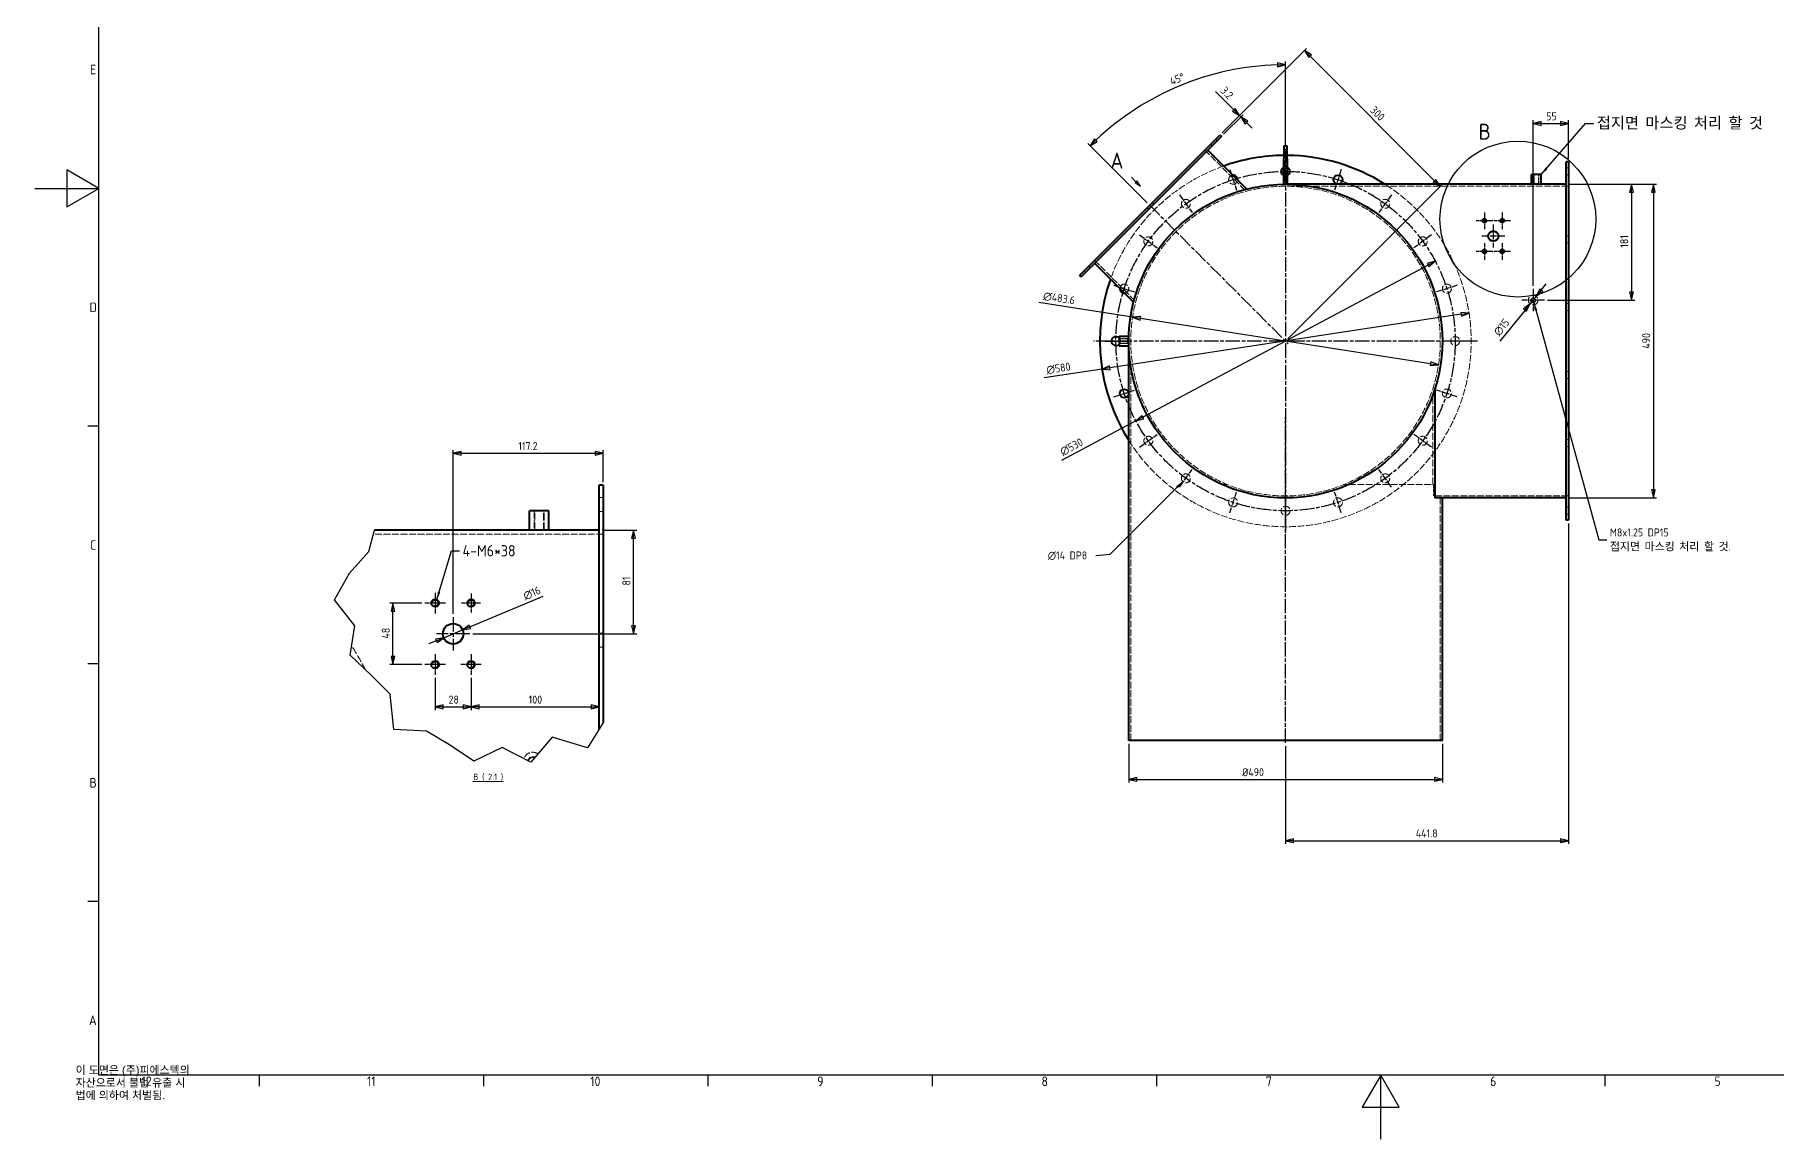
# Model space of a CAD drawing. Header units: millimetres. Extents: x 0 to 4205, y 0 to 2970.
# Drawn here: x 0 to 2720, y 0 to 1725 of the extents above; entities that cross this region are included whole.
import ezdxf

# ---------------------------------------------------------------- set-up
doc = ezdxf.new("R2010")
doc.units = ezdxf.units.MM
doc.header["$LTSCALE"] = 5
doc.linetypes.add('CHAIN', pattern=[0.3543, 0.2362, -0.0295, 0.0591, -0.0295])
doc.linetypes.add('DASHED', pattern=[0.2067, 0.1654, -0.0413])
doc.layers.get('0').update_dxf_attribs({"color": 3, "lineweight": 25})
for name, color, linetype, lineweight in [('가려진 것(ISO)', 2, 'DASHED', 18), ('가시적인 것(ISO)', 3, 'Continuous', 40), ('가시적인 좁은 것(ISO)', 3, 'Continuous', 35), ('경계(ISO)', 7, 'Continuous', 25), ('기호(ISO)', 5, 'Continuous', 25), ('끊기 선(JIS)', 7, 'Continuous', 25), ('단면선(ISO)', 7, 'CHAIN', 25), ('상세 경계(JIS)', 7, 'Continuous', 25), ('중심 표식(ISO)', 1, 'Continuous', 25), ('중심선(ISO)', 1, 'Continuous', 25), ('치수(ISO)', 2, 'Continuous', 25)]:
    doc.layers.add(name, color=color, linetype=linetype, lineweight=lineweight)
doc.styles.add('문자 텍스트_M2B', font='isocp.shx')
doc.styles.add('문자 텍스트_PSTEK_POSCO', font='isocp.shx')
doc.styles.add('부품번호텍스트_PSTEK_POSCO', font='isocp.shx')
doc.styles.add('치수 텍스트_PSTEK_POSCO', font='isocp.shx')
doc.styles.add('텍스트 스타일512', font='isocp.shx')
doc.dimstyles.new('치수_PSTEK_POSCO', dxfattribs={"dimscale": 5, "dimtxt": 2.5, "dimasz": 2.5, "dimexe": 1, "dimexo": 1, "dimgap": 1, "dimtad": 1, "dimrnd": 1e-08, "dimdsep": 46, "dimtxsty": '치수 텍스트_PSTEK_POSCO', "dimblk": 'Filled-2', "dimcen": 0.09, "dimdle": 10, "dimclrd": 7, "dimclre": 7, "dimclrt": 2, "dimadec": 1, "dimazin": 2, "dimtfac": 1, "dimtmove": 0, "dimatfit": 3, "dimfxl": 0, "dimtolj": 1, "dimlwd": -1, "dimlwe": -1, "dimarcsym": 0})
doc.dimstyles.new('치수_PSTEK_POSCO$7', dxfattribs={"dimscale": 5, "dimtxt": 2.5, "dimasz": 2.5, "dimexe": 1, "dimexo": 1, "dimgap": 1, "dimtad": 1, "dimrnd": 1e-08, "dimdsep": 46, "dimtxsty": '치수 텍스트_PSTEK_POSCO', "dimblk": 'Filled-2', "dimcen": 0.09, "dimdle": 10, "dimclrd": 7, "dimclre": 7, "dimclrt": 2, "dimadec": 1, "dimazin": 2, "dimtfac": 1, "dimtmove": 0, "dimatfit": 3, "dimfxl": 0, "dimtolj": 1, "dimlwd": -1, "dimlwe": -1, "dimarcsym": 0})

# ---------------------------------------------------------------- blocks, each defined once
blk = doc.blocks.new('경계 Default Border')
at = {"layer": '경계(ISO)'}
for p, q in [((20, 222.75), (16.6, 222.75)), ((20, 148.5), (16.6, 148.5)), ((20, 74.25), (16.6, 74.25)), ((70.08, 20), (70.08, 16.6)), ((140.17, 20), (140.17, 16.6)), ((210.25, 20), (210.25, 16.6)), ((280.33, 20), (280.33, 16.6)), ((350.42, 20), (350.42, 16.6)), ((490.58, 20), (490.58, 16.6))]:
    blk.add_line(p, q, dxfattribs=at)
at = {"layer": '경계(ISO)', "flags": 128}
for points in [[(20, 20), (20, 574), (821, 574), (821, 20), (20, 20)], [(0, 297), (20, 297), (10, 302.77), (10, 291.23), (20, 297)], [(420.5, 0), (420.5, 20), (414.73, 10), (426.27, 10), (420.5, 20)]]:
    blk.add_lwpolyline(points, dxfattribs=at)
at = {"layer": '경계(ISO)', "color": 2, "char_height": 3, "attachment_point": 7, "style": '문자 텍스트_M2B'}
for s, insert in [('E', (17.24, 332.6)), ('D', (17.08, 258.35)), ('C', (17.24, 184.1)), ('B', (17.08, 109.85)), ('A', (16.91, 35.62)), ('12', (33.36, 16.57)), ('11', (103.78, 16.6)), ('10', (173.53, 16.57)), ('9', (244.44, 16.57)), ('8', (314.52, 16.57)), ('7', (384.6, 16.59)), ('6', (454.69, 16.57)), ('5', (524.77, 16.57))]:
    blk.add_mtext(s, dxfattribs=dict(at, insert=insert))
blk = doc.blocks.new('2dTransSection0')
at = {"layer": '단면선(ISO)', "linetype": 'Continuous'}
for p, q in [((342.63, 300.5), (344.04, 299.08)), ((344.33, 299.36), (343.76, 298.8)), ((345.46, 297.67), (344.33, 299.36)), ((343.76, 298.8), (345.46, 297.67)), ((344.04, 299.08), (345.46, 297.67))]:
    blk.add_line(p, q, dxfattribs=at)
at = {"layer": '단면선(ISO)', "linetype": 'Continuous', "flags": 128}
blk.add_lwpolyline([(343.76, 298.8), (345.46, 297.67), (344.33, 299.36), (343.76, 298.8)], dxfattribs=at)
at = {"layer": '단면선(ISO)'}
blk.add_solid([(343.76, 298.8), (345.46, 297.67), (344.33, 299.36), (343.76, 298.8)], dxfattribs=at)
at = {"layer": '단면선(ISO)', "insert": (336.07, 303.16), "char_height": 5, "attachment_point": 7, "style": '부품번호텍스트_PSTEK_POSCO'}
blk.add_mtext('A', dxfattribs=at)
blk = doc.blocks.new('2dDetail0')
at = {"layer": '상세 경계(JIS)'}
blk.add_circle((463.37, 287.4), 24.34, dxfattribs=at)
at = {"layer": '상세 경계(JIS)', "insert": (451.09, 312.21), "char_height": 5, "attachment_point": 7, "style": '부품번호텍스트_PSTEK_POSCO'}
blk.add_mtext('B', dxfattribs=at)
blk = doc.blocks.new('Filled-2')
at = {"color": 0}
for p, q in [((0, 0), (-1, 0.24)), ((-1, 0.24), (-1, -0.24)), ((-1, 0), (0, 0)), ((-1, -0.24), (0, 0))]:
    blk.add_line(p, q, dxfattribs=at)
at = {"color": 0, "flags": 128}
blk.add_lwpolyline([(-1, -0.24), (0, 0), (-1, 0.24), (-1, -0.24)], dxfattribs=at)
at = {"color": 0}
blk.add_solid([(-1, -0.24), (0, 0), (-1, 0.24), (-1, -0.24)], dxfattribs=at)
blk = doc.blocks.new('*D25')
at = {"layer": 'Defpoints', "color": 0, "transparency": 16777216}
for p in [(668.2, 795.4), (638.7, 783.1)]:
    blk.add_point(p, dxfattribs=at)
at = {"layer": '치수(ISO)', "color": 7, "transparency": 16777216}
for p, q in [((679.8, 800.2), (794.3, 847.9)), ((638.7, 783.1), (668.2, 795.4)), ((627.2, 778.3), (615.6, 773.5))]:
    blk.add_line(p, q, dxfattribs=at)
at = {"layer": '치수(ISO)', "color": 7, "transparency": 16777216, "xscale": 12.5, "yscale": 12.5, "zscale": 12.5}
for p, rotation in [((668.2, 795.4), 202.5920190795929), ((638.7, 783.1), 22.59201907959291)]:
    blk.add_blockref('Filled-2', p, dxfattribs=dict(at, rotation=rotation))
at = {"layer": '치수(ISO)', "color": 2, "transparency": 16777216, "insert": (764, 847.4), "char_height": 12.5, "attachment_point": 4, "rotation": 22.592, "style": '치수 텍스트_PSTEK_POSCO'}
blk.add_mtext('\\A1;∅16', dxfattribs=at)
blk = doc.blocks.new('*D26')
at = {"layer": 'Defpoints', "color": 0, "transparency": 16777216}
for p in [(1715, 1283.9), (2192.8, 1209.2)]:
    blk.add_point(p, dxfattribs=at)
at = {"layer": '치수(ISO)', "color": 7, "transparency": 16777216}
for p, q in [((1715, 1283.9), (1568.7, 1306.8)), ((2180.4, 1211.1), (1727.3, 1282))]:
    blk.add_line(p, q, dxfattribs=at)
at = {"layer": '치수(ISO)', "color": 7, "transparency": 16777216, "xscale": 12.5, "yscale": 12.5, "zscale": 12.5}
for p, rotation in [((1715, 1283.9), 171.1140816126746), ((2192.8, 1209.2), 351.1140816126746)]:
    blk.add_blockref('Filled-2', p, dxfattribs=dict(at, rotation=rotation))
at = {"layer": '치수(ISO)', "color": 2, "transparency": 16777216, "insert": (1575.4, 1317.1), "char_height": 12.5, "attachment_point": 4, "rotation": 351.1141, "style": '치수 텍스트_PSTEK_POSCO'}
blk.add_mtext('\\A1;∅483.6', dxfattribs=at)
blk = doc.blocks.new('*D27')
at = {"layer": 'Defpoints', "color": 0, "transparency": 16777216}
for p in [(2240.6, 1290.3), (1667.2, 1202.8)]:
    blk.add_point(p, dxfattribs=at)
at = {"layer": '치수(ISO)', "color": 7, "transparency": 16777216}
for p, q in [((2228.2, 1288.4), (1679.6, 1204.7)), ((1667.2, 1202.8), (1577, 1189.1))]:
    blk.add_line(p, q, dxfattribs=at)
at = {"layer": '치수(ISO)', "color": 7, "transparency": 16777216, "xscale": 12.5, "yscale": 12.5, "zscale": 12.5}
for p, rotation in [((2240.6, 1290.3), 8.670327802283682), ((1667.2, 1202.8), 188.6703278022837)]:
    blk.add_blockref('Filled-2', p, dxfattribs=dict(at, rotation=rotation))
at = {"layer": '치수(ISO)', "color": 2, "transparency": 16777216, "insert": (1580.2, 1200.9), "char_height": 12.5, "attachment_point": 4, "rotation": 8.6703, "style": '치수 텍스트_PSTEK_POSCO'}
blk.add_mtext('\\A1;∅580', dxfattribs=at)
blk = doc.blocks.new('*D37')
at = {"layer": 'Defpoints', "color": 0, "transparency": 16777216}
for p in [(2392.5, 1491.5), (2392.5, 1001.5), (2528.5, 1001.5)]:
    blk.add_point(p, dxfattribs=at)
at = {"layer": '치수(ISO)', "color": 7, "transparency": 16777216}
for p, q in [((2397.5, 1491.5), (2533.5, 1491.5)), ((2528.5, 1479), (2528.5, 1014)), ((2397.5, 1001.5), (2533.5, 1001.5))]:
    blk.add_line(p, q, dxfattribs=at)
at = {"layer": '치수(ISO)', "color": 7, "transparency": 16777216, "xscale": 12.5, "yscale": 12.5, "zscale": 12.5}
for p, rotation in [((2528.5, 1491.5), 90), ((2528.5, 1001.5), 270)]:
    blk.add_blockref('Filled-2', p, dxfattribs=dict(at, rotation=rotation))
at = {"layer": '치수(ISO)', "color": 2, "transparency": 16777216, "insert": (2517.3, 1234.6), "char_height": 12.5, "attachment_point": 4, "rotation": 90, "style": '치수 텍스트_PSTEK_POSCO'}
blk.add_mtext('\\A1;490', dxfattribs=at)
blk = doc.blocks.new('*D50')
at = {"layer": 'Defpoints', "color": 0, "transparency": 16777216}
for p in [(625.5, 725.3), (681.5, 725.3), (681.5, 675.3)]:
    blk.add_point(p, dxfattribs=at)
at = {"layer": '치수(ISO)', "color": 7, "transparency": 16777216}
for p, q in [((625.5, 720.3), (625.5, 670.3)), ((681.5, 720.3), (681.5, 670.3)), ((638, 675.3), (669, 675.3))]:
    blk.add_line(p, q, dxfattribs=at)
at = {"layer": '치수(ISO)', "color": 7, "transparency": 16777216, "xscale": 12.5, "yscale": 12.5, "zscale": 12.5, "rotation": 180}
blk.add_blockref('Filled-2', (625.5, 675.3), dxfattribs=at)
at = {"layer": '치수(ISO)', "color": 7, "transparency": 16777216, "xscale": 12.5, "yscale": 12.5, "zscale": 12.5}
blk.add_blockref('Filled-2', (681.5, 675.3), dxfattribs=at)
at = {"layer": '치수(ISO)', "color": 2, "transparency": 16777216, "insert": (646.4, 686.5), "char_height": 12.5, "attachment_point": 4, "style": '치수 텍스트_PSTEK_POSCO'}
blk.add_mtext('\\A1;28', dxfattribs=at)
blk = doc.blocks.new('*D51')
at = {"layer": 'Defpoints', "color": 0, "transparency": 16777216}
for p in [(559.5, 837.3), (609.5, 837.3), (609.5, 741.3)]:
    blk.add_point(p, dxfattribs=at)
at = {"layer": '치수(ISO)', "color": 7, "transparency": 16777216}
for p, q in [((604.5, 837.3), (554.5, 837.3)), ((559.5, 753.8), (559.5, 824.8)), ((604.5, 741.3), (554.5, 741.3))]:
    blk.add_line(p, q, dxfattribs=at)
at = {"layer": '치수(ISO)', "color": 7, "transparency": 16777216, "xscale": 12.5, "yscale": 12.5, "zscale": 12.5}
for p, rotation in [((559.5, 837.3), 90), ((559.5, 741.3), 270)]:
    blk.add_blockref('Filled-2', p, dxfattribs=dict(at, rotation=rotation))
at = {"layer": '치수(ISO)', "color": 2, "transparency": 16777216, "insert": (548.2, 781.8), "char_height": 12.5, "attachment_point": 4, "rotation": 90, "style": '치수 텍스트_PSTEK_POSCO'}
blk.add_mtext('\\A1;48', dxfattribs=at)
blk = doc.blocks.new('*D52')
at = {"layer": 'Defpoints', "color": 0, "transparency": 16777216}
for p in [(681.5, 725.3), (881.5, 692.7), (881.5, 675.3)]:
    blk.add_point(p, dxfattribs=at)
at = {"layer": '치수(ISO)', "color": 7, "transparency": 16777216}
for p, q in [((681.5, 720.3), (681.5, 670.3)), ((694, 675.3), (869, 675.3))]:
    blk.add_line(p, q, dxfattribs=at)
at = {"layer": '치수(ISO)', "color": 7, "transparency": 16777216, "xscale": 12.5, "yscale": 12.5, "zscale": 12.5, "rotation": 180}
blk.add_blockref('Filled-2', (681.5, 675.3), dxfattribs=at)
at = {"layer": '치수(ISO)', "color": 7, "transparency": 16777216, "xscale": 12.5, "yscale": 12.5, "zscale": 12.5}
blk.add_blockref('Filled-2', (881.5, 675.3), dxfattribs=at)
at = {"layer": '치수(ISO)', "color": 2, "transparency": 16777216, "insert": (771.5, 686.5), "char_height": 12.5, "attachment_point": 4, "style": '치수 텍스트_PSTEK_POSCO'}
blk.add_mtext('\\A1;100', dxfattribs=at)
blk = doc.blocks.new('*D53')
at = {"layer": 'Defpoints', "color": 0, "transparency": 16777216}
for p in [(881.5, 951.3), (935.3, 951.3), (679.5, 789.3)]:
    blk.add_point(p, dxfattribs=at)
at = {"layer": '치수(ISO)', "color": 7, "transparency": 16777216}
for p, q in [((886.5, 951.3), (940.3, 951.3)), ((935.3, 801.8), (935.3, 938.8)), ((684.5, 789.3), (940.3, 789.3))]:
    blk.add_line(p, q, dxfattribs=at)
at = {"layer": '치수(ISO)', "color": 7, "transparency": 16777216, "xscale": 12.5, "yscale": 12.5, "zscale": 12.5}
for p, rotation in [((935.3, 951.3), 90), ((935.3, 789.3), 270)]:
    blk.add_blockref('Filled-2', p, dxfattribs=dict(at, rotation=rotation))
at = {"layer": '치수(ISO)', "color": 2, "transparency": 16777216, "insert": (924.1, 864.7), "char_height": 12.5, "attachment_point": 4, "rotation": 90, "style": '치수 텍스트_PSTEK_POSCO'}
blk.add_mtext('\\A1;81', dxfattribs=at)
blk = doc.blocks.new('*D55')
at = {"layer": 'Defpoints', "color": 0, "transparency": 16777216}
for p in [(2392.5, 1491.5), (2358.2, 1310.5), (2494.3, 1310.5)]:
    blk.add_point(p, dxfattribs=at)
at = {"layer": '치수(ISO)', "color": 7, "transparency": 16777216}
for p, q in [((2397.5, 1491.5), (2499.3, 1491.5)), ((2494.3, 1479), (2494.3, 1323)), ((2363.2, 1310.5), (2499.3, 1310.5))]:
    blk.add_line(p, q, dxfattribs=at)
at = {"layer": '치수(ISO)', "color": 7, "transparency": 16777216, "xscale": 12.5, "yscale": 12.5, "zscale": 12.5}
for p, rotation in [((2494.3, 1491.5), 90), ((2494.3, 1310.5), 270)]:
    blk.add_blockref('Filled-2', p, dxfattribs=dict(at, rotation=rotation))
at = {"layer": '치수(ISO)', "color": 2, "transparency": 16777216, "insert": (2483, 1392.3), "char_height": 12.5, "attachment_point": 4, "rotation": 90, "style": '치수 텍스트_PSTEK_POSCO'}
blk.add_mtext('\\A1;181', dxfattribs=at)
blk = doc.blocks.new('*D56')
at = {"layer": 'Defpoints', "color": 0, "transparency": 16777216}
for p in [(2395.7, 1586.4), (2395.7, 1526.5), (2340.7, 1328)]:
    blk.add_point(p, dxfattribs=at)
at = {"layer": '치수(ISO)', "color": 7, "transparency": 16777216}
for p, q in [((2340.7, 1333), (2340.7, 1591.4)), ((2353.2, 1586.4), (2383.2, 1586.4)), ((2395.7, 1531.5), (2395.7, 1591.4))]:
    blk.add_line(p, q, dxfattribs=at)
at = {"layer": '치수(ISO)', "color": 7, "transparency": 16777216, "xscale": 12.5, "yscale": 12.5, "zscale": 12.5, "rotation": 180}
blk.add_blockref('Filled-2', (2340.7, 1586.4), dxfattribs=at)
at = {"layer": '치수(ISO)', "color": 7, "transparency": 16777216, "xscale": 12.5, "yscale": 12.5, "zscale": 12.5}
blk.add_blockref('Filled-2', (2395.7, 1586.4), dxfattribs=at)
at = {"layer": '치수(ISO)', "color": 2, "transparency": 16777216, "insert": (2361.1, 1597.6), "char_height": 12.5, "attachment_point": 4, "style": '치수 텍스트_PSTEK_POSCO'}
blk.add_mtext('\\A1;55', dxfattribs=at)
blk = doc.blocks.new('*D57')
at = {"layer": 'Defpoints', "color": 0, "transparency": 16777216}
for p in [(2345.4, 1316.4), (2336, 1304.7)]:
    blk.add_point(p, dxfattribs=at)
at = {"layer": '치수(ISO)', "color": 7, "transparency": 16777216}
for p, q in [((2353.3, 1326), (2361.2, 1335.7)), ((2345.4, 1316.4), (2336, 1304.7)), ((2328.1, 1295), (2288.4, 1246.3))]:
    blk.add_line(p, q, dxfattribs=at)
at = {"layer": '치수(ISO)', "color": 7, "transparency": 16777216, "xscale": 12.5, "yscale": 12.5, "zscale": 12.5}
for p, rotation in [((2336, 1304.7), 50.8403178085102), ((2345.4, 1316.4), 230.8403178085102)]:
    blk.add_blockref('Filled-2', p, dxfattribs=dict(at, rotation=rotation))
at = {"layer": '치수(ISO)', "color": 2, "transparency": 16777216, "insert": (2282.8, 1257.3), "char_height": 12.5, "attachment_point": 4, "rotation": 50.8403, "style": '치수 텍스트_PSTEK_POSCO'}
blk.add_mtext('\\A1;∅15', dxfattribs=at)
blk = doc.blocks.new('*D60')
at = {"layer": 'Defpoints', "color": 0, "transparency": 16777216}
for p in [(2187.8, 1371.1), (1720, 1122)]:
    blk.add_point(p, dxfattribs=at)
at = {"layer": '치수(ISO)', "color": 7, "transparency": 16777216}
for p, q in [((2176.7, 1365.2), (1731, 1127.8)), ((1720, 1122), (1604, 1060.1))]:
    blk.add_line(p, q, dxfattribs=at)
at = {"layer": '치수(ISO)', "color": 7, "transparency": 16777216, "xscale": 12.5, "yscale": 12.5, "zscale": 12.5}
for p, rotation in [((2187.8, 1371.1), 28.04190483711868), ((1720, 1122), 208.0419048371187)]:
    blk.add_blockref('Filled-2', p, dxfattribs=dict(at, rotation=rotation))
at = {"layer": '치수(ISO)', "color": 2, "transparency": 16777216, "insert": (1603.1, 1072.4), "char_height": 12.5, "attachment_point": 4, "rotation": 28.0419, "style": '치수 텍스트_PSTEK_POSCO'}
blk.add_mtext('\\A1;∅530', dxfattribs=at)
blk = doc.blocks.new('*D61')
at = {"layer": 'Defpoints', "color": 0, "transparency": 16777216}
for p in [(1851.4, 1568.3), (2195.4, 1488.1), (1953.9, 1246.5)]:
    blk.add_point(p, dxfattribs=at)
at = {"layer": '치수(ISO)', "color": 7, "transparency": 16777216}
for p, q in [((1854.9, 1571.8), (1986.8, 1703.7)), ((1992.1, 1691.4), (2186.6, 1496.9)), ((1957.4, 1250.1), (2199, 1491.6))]:
    blk.add_line(p, q, dxfattribs=at)
at = {"layer": '치수(ISO)', "color": 7, "transparency": 16777216, "xscale": 12.5, "yscale": 12.5, "zscale": 12.5}
for p, rotation in [((1983.3, 1700.2), 135), ((2195.4, 1488.1), 315)]:
    blk.add_blockref('Filled-2', p, dxfattribs=dict(at, rotation=rotation))
at = {"layer": '치수(ISO)', "color": 2, "transparency": 16777216, "insert": (2089.4, 1610.1), "char_height": 12.5, "attachment_point": 4, "rotation": 315, "style": '치수 텍스트_PSTEK_POSCO'}
blk.add_mtext('\\A1;300', dxfattribs=at)
blk = doc.blocks.new('*D73')
at = {"layer": 'Defpoints', "color": 0, "transparency": 16777216}
for p in [(2395.7, 966.5), (1953.9, 618.8), (2395.7, 466.2)]:
    blk.add_point(p, dxfattribs=at)
at = {"layer": '치수(ISO)', "color": 7, "transparency": 16777216}
for p, q in [((2395.7, 961.5), (2395.7, 461.2)), ((1953.9, 613.8), (1953.9, 461.2)), ((1966.4, 466.2), (2383.2, 466.2))]:
    blk.add_line(p, q, dxfattribs=at)
at = {"layer": '치수(ISO)', "color": 7, "transparency": 16777216, "xscale": 12.5, "yscale": 12.5, "zscale": 12.5, "rotation": 180}
blk.add_blockref('Filled-2', (1953.9, 466.2), dxfattribs=at)
at = {"layer": '치수(ISO)', "color": 7, "transparency": 16777216, "xscale": 12.5, "yscale": 12.5, "zscale": 12.5}
blk.add_blockref('Filled-2', (2395.7, 466.2), dxfattribs=at)
at = {"layer": '치수(ISO)', "color": 2, "transparency": 16777216, "insert": (2157.3, 477.5), "char_height": 12.5, "attachment_point": 4, "style": '치수 텍스트_PSTEK_POSCO'}
blk.add_mtext('\\A1;441.8', dxfattribs=at)
blk = doc.blocks.new('*D74')
at = {"layer": 'Defpoints', "color": 0, "transparency": 16777216}
for p in [(1708.9, 622.5), (2198.9, 622.5), (2198.9, 561.9)]:
    blk.add_point(p, dxfattribs=at)
at = {"layer": '치수(ISO)', "color": 7, "transparency": 16777216}
for p, q in [((1708.9, 617.5), (1708.9, 556.9)), ((2198.9, 617.5), (2198.9, 556.9)), ((1721.4, 561.9), (2186.4, 561.9))]:
    blk.add_line(p, q, dxfattribs=at)
at = {"layer": '치수(ISO)', "color": 7, "transparency": 16777216, "xscale": 12.5, "yscale": 12.5, "zscale": 12.5, "rotation": 180}
blk.add_blockref('Filled-2', (1708.9, 561.9), dxfattribs=at)
at = {"layer": '치수(ISO)', "color": 7, "transparency": 16777216, "xscale": 12.5, "yscale": 12.5, "zscale": 12.5}
blk.add_blockref('Filled-2', (2198.9, 561.9), dxfattribs=at)
at = {"layer": '치수(ISO)', "color": 2, "transparency": 16777216, "insert": (1886, 573.1), "char_height": 12.5, "attachment_point": 4, "style": '치수 텍스트_PSTEK_POSCO'}
blk.add_mtext('\\A1;Ø490', dxfattribs=at)
blk = doc.blocks.new('*D81')
at = {"layer": 'Defpoints', "color": 0, "transparency": 16777216}
for p in [(1842.2, 1663.4), (1953.9, 1546.5), (1741.4, 1459.1), (1953.9, 1246.5)]:
    blk.add_point(p, dxfattribs=at)
at = {"layer": '치수(ISO)', "color": 7, "transparency": 16777216}
for p, q in [((1953.9, 1551.5), (1953.9, 1683.1)), ((1737.8, 1462.6), (1645.2, 1555.2))]:
    blk.add_line(p, q, dxfattribs=at)
blk.add_arc((1953.9, 1246.5), 431.6, 91.6595, 133.3405, dxfattribs=at)
at = {"layer": '치수(ISO)', "color": 7, "transparency": 16777216, "xscale": 12.5, "yscale": 12.5, "zscale": 12.5}
for p, rotation in [((1953.9, 1678.1), 0.8297677418766249), ((1648.7, 1551.7), 224.1702322581235)]:
    blk.add_blockref('Filled-2', p, dxfattribs=dict(at, rotation=rotation))
at = {"layer": '치수(ISO)', "color": 2, "transparency": 16777216, "insert": (1774, 1651.4), "char_height": 12.5, "attachment_point": 4, "rotation": 22.5, "style": '치수 텍스트_PSTEK_POSCO'}
blk.add_mtext('\\A1;45°', dxfattribs=at)
blk = doc.blocks.new('*D86')
at = {"layer": 'Defpoints', "color": 0, "transparency": 16777216}
for p in [(887.9, 1071.3), (887.9, 1021.3), (653.5, 815.3)]:
    blk.add_point(p, dxfattribs=at)
at = {"layer": '치수(ISO)', "color": 7, "transparency": 16777216}
for p, q in [((653.5, 820.3), (653.5, 1076.3)), ((666, 1071.3), (875.4, 1071.3)), ((887.9, 1026.3), (887.9, 1076.3))]:
    blk.add_line(p, q, dxfattribs=at)
at = {"layer": '치수(ISO)', "color": 7, "transparency": 16777216, "xscale": 12.5, "yscale": 12.5, "zscale": 12.5, "rotation": 180}
blk.add_blockref('Filled-2', (653.5, 1071.3), dxfattribs=at)
at = {"layer": '치수(ISO)', "color": 7, "transparency": 16777216, "xscale": 12.5, "yscale": 12.5, "zscale": 12.5}
blk.add_blockref('Filled-2', (887.9, 1071.3), dxfattribs=at)
at = {"layer": '치수(ISO)', "color": 2, "transparency": 16777216, "insert": (755.3, 1082.5), "char_height": 12.5, "attachment_point": 4, "style": '치수 텍스트_PSTEK_POSCO'}
blk.add_mtext('\\A1;117.2', dxfattribs=at)
blk = doc.blocks.new('*D89')
at = {"layer": 'Defpoints', "color": 0, "transparency": 16777216}
for p in [(1884.1, 1596.5), (1851.4, 1568.3), (1853.6, 1566)]:
    blk.add_point(p, dxfattribs=at)
at = {"layer": '치수(ISO)', "color": 7, "transparency": 16777216}
for p, q in [((1873, 1607.6), (1844.2, 1636.4)), ((1854.9, 1571.8), (1885.4, 1602.3)), ((1857.2, 1569.5), (1887.6, 1600)), ((1884.1, 1596.5), (1881.9, 1598.8)), ((1893, 1587.7), (1901.8, 1578.8))]:
    blk.add_line(p, q, dxfattribs=at)
at = {"layer": '치수(ISO)', "color": 7, "transparency": 16777216, "xscale": 12.5, "yscale": 12.5, "zscale": 12.5}
for p, rotation in [((1881.9, 1598.8), 315), ((1884.1, 1596.5), 135)]:
    blk.add_blockref('Filled-2', p, dxfattribs=dict(at, rotation=rotation))
at = {"layer": '치수(ISO)', "color": 2, "transparency": 16777216, "insert": (1855.7, 1640.8), "char_height": 12.5, "attachment_point": 4, "rotation": 315, "style": '치수 텍스트_PSTEK_POSCO'}
blk.add_mtext('\\A1;3.2', dxfattribs=at)

msp = doc.modelspace()

# ---------------------------------------------------------------- linework, layer by layer
at = {"layer": '가려진 것(ISO)', "ltscale": 1.218906}
for p, q in [((1839.1248, 1551.5103), (1836.8621, 1553.773)), ((1846.903, 1559.2885), (1844.6403, 1561.5512)), ((2392.4883, 1517.0351), (2395.6883, 1517.0351)), ((2392.4883, 1506.0351), (2395.6883, 1506.0351)), ((1740.1299, 1452.5153), (1737.8671, 1454.7781)), ((1747.9081, 1460.2935), (1745.6453, 1462.5563)), ((2392.4883, 1411.0351), (2395.6883, 1411.0351)), ((2392.4883, 1400.0351), (2395.6883, 1400.0351)), ((1648.9131, 1361.2986), (1646.6504, 1363.5613)), ((1641.1349, 1353.5204), (1638.8722, 1355.7831)), ((2392.4883, 1305.0351), (2395.6883, 1305.0351)), ((2392.4883, 1294.0351), (2395.6883, 1294.0351)), ((2392.4883, 1199.0351), (2395.6883, 1199.0351)), ((2392.4883, 1188.0351), (2395.6883, 1188.0351)), ((2392.4883, 1093.0351), (2395.6883, 1093.0351)), ((2392.4883, 1082.0351), (2395.6883, 1082.0351)), ((2392.4883, 987.0351), (2395.6883, 987.0351)), ((2392.4883, 976.0351), (2395.6883, 976.0351))]:
    msp.add_line(p, q, dxfattribs=at)
at = {"layer": '가려진 것(ISO)', "ltscale": 12.594825}
for p, q in [((1827.8818, 1544.7928), (1892.3115, 1480.3631)), ((1655.6306, 1372.5416), (1720.0603, 1308.1119))]:
    msp.add_line(p, q, dxfattribs=at)
at = {"layer": '가려진 것(ISO)', "ltscale": 1.904597}
for p, q in [((1951.3883, 1544.0351), (1956.3883, 1544.0351)), ((1951.3883, 1519.0351), (1956.3883, 1519.0351))]:
    msp.add_line(p, q, dxfattribs=at)
at = {"layer": '가려진 것(ISO)', "ltscale": 5.71399}
for p, q in [((2341.6883, 1506.5351), (2341.6883, 1491.5351)), ((2342.3648, 1491.5351), (2342.3648, 1506.5351)), ((2349.0118, 1491.5351), (2349.0118, 1506.5351)), ((2349.6883, 1491.5351), (2349.6883, 1506.5351))]:
    msp.add_line(p, q, dxfattribs=at)
at = {"layer": '가려진 것(ISO)', "ltscale": 12.953922}
msp.add_line((2395.6883, 1488.3351), (1953.8883, 1488.3351), dxfattribs=at)
at = {"layer": '가려진 것(ISO)', "ltscale": 4.952111}
for p, q in [((1706.8883, 1250.5351), (1693.8883, 1250.5351)), ((1706.8883, 1249.8586), (1693.8883, 1249.8586)), ((1706.8883, 1243.2116), (1693.8883, 1243.2116)), ((1693.8883, 1242.5351), (1706.8883, 1242.5351))]:
    msp.add_line(p, q, dxfattribs=at)
at = {"layer": '가려진 것(ISO)', "ltscale": 4.786925}
msp.add_line((1706.8883, 1250.5351), (1706.8883, 1242.5351), dxfattribs=at)
at = {"layer": '가려진 것(ISO)', "ltscale": 0.043641}
msp.add_line((1708.8883, 1239.0351), (1709.0031, 1239.0351), dxfattribs=at)
at = {"layer": '가려진 것(ISO)', "ltscale": 13.153127}
msp.add_line((1712.0883, 622.5351), (1712.0883, 1207.0667), dxfattribs=at)
at = {"layer": '가려진 것(ISO)', "ltscale": 13.47352}
msp.add_line((2183.7627, 1022.5351), (2183.7627, 1161.784), dxfattribs=at)
at = {"layer": '가려진 것(ISO)', "ltscale": 3.392176}
for p, q in [((1862.832, 1022.5351), (1854.6461, 1022.5351)), ((2053.1304, 1022.5351), (2044.9445, 1022.5351))]:
    msp.add_line(p, q, dxfattribs=at)
at = {"layer": '가려진 것(ISO)', "ltscale": 12.639794}
msp.add_line((2053.1304, 1022.5351), (2183.7627, 1022.5351), dxfattribs=at)
at = {"layer": '가려진 것(ISO)', "ltscale": 1.279289}
msp.add_line((2184.7822, 1022.5351), (2183.7627, 1022.5351), dxfattribs=at)
at = {"layer": '가려진 것(ISO)', "ltscale": 6.78062}
msp.add_line((2184.7822, 1022.5351), (2184.7822, 1004.7351), dxfattribs=at)
at = {"layer": '가려진 것(ISO)', "ltscale": 14.513788}
for p, q in [((779.8725, 981.276), (779.8725, 951.276)), ((781.2255, 951.276), (781.2255, 981.276)), ((794.5195, 951.276), (794.5195, 981.276)), ((795.8725, 951.276), (795.8725, 981.276))]:
    msp.add_line(p, q, dxfattribs=at)
at = {"layer": '가려진 것(ISO)', "ltscale": 2.437912}
for p, q in [((881.4725, 1002.276), (887.8725, 1002.276)), ((881.4725, 980.276), (887.8725, 980.276)), ((881.4725, 790.276), (887.8725, 790.276)), ((881.4725, 768.276), (887.8725, 768.276))]:
    msp.add_line(p, q, dxfattribs=at)
at = {"layer": '가려진 것(ISO)', "ltscale": 12.754359}
msp.add_line((2395.6883, 1004.7351), (2184.7822, 1004.7351), dxfattribs=at)
at = {"layer": '가려진 것(ISO)', "ltscale": 13.207547}
msp.add_line((2195.6883, 622.5351), (2195.6883, 1004.7351), dxfattribs=at)
at = {"layer": '가려진 것(ISO)', "ltscale": 12.867708}
msp.add_line((887.8725, 944.876), (528.8055, 944.876), dxfattribs=at)
at = {"layer": '가려진 것(ISO)', "ltscale": 13.0091}
msp.add_circle((1953.8883, 1246.5351), 241.8, dxfattribs=at)
at = {"layer": '가려진 것(ISO)', "ltscale": 14.18555}
for centre in [(1798.1252, 1460.9246), (2109.6514, 1460.9246), (1739.4988, 1402.2982), (2168.2778, 1402.2982), (2205.9182, 1328.4246), (2218.8883, 1246.5351), (2205.9182, 1164.6456), (1739.4988, 1090.772), (2168.2778, 1090.772), (1798.1252, 1032.1456), (2109.6514, 1032.1456), (1871.9988, 994.5052), (1953.8883, 981.5351), (2035.7778, 994.5052)]:
    msp.add_circle(centre, 7, dxfattribs=at)
at = {"layer": '가려진 것(ISO)', "ltscale": 15.198803}
msp.add_circle((2340.6883, 1310.5351), 7.5, dxfattribs=at)
at = {"layer": '가려진 것(ISO)', "ltscale": 10.102645}
msp.add_circle((2340.6883, 1310.5351), 3.3235, dxfattribs=at)
at = {"layer": '가려진 것(ISO)', "ltscale": 1.90462}
msp.add_arc((1953.8883, 1246.5351), 290, 89.5060647, 90.4939353, dxfattribs=at)
at = {"layer": '가려진 것(ISO)', "ltscale": 13.162762}
msp.add_arc((1953.8883, 1246.5351), 290, 109.4667711, 160.5332289, dxfattribs=at)
at = {"layer": '가려진 것(ISO)', "ltscale": 15.615314}
for centre, start, end in [((1871.9988, 1498.5651), 92.905171, 357.094829), ((1701.8583, 1328.4246), 272.905171, 177.094829)]:
    msp.add_arc(centre, 7, start, end, dxfattribs=at)
at = {"layer": '가려진 것(ISO)', "ltscale": 1.947605}
for start, end in [(69.0751676, 110.9248324), (249.0751676, 290.9248324)]:
    msp.add_arc((1953.8883, 1511.5351), 7, start, end, dxfattribs=at)
at = {"layer": '가려진 것(ISO)', "ltscale": 13.058034}
msp.add_arc((1953.8883, 1246.5351), 290, 212.3465321, 57.6534679, dxfattribs=at)
at = {"layer": '가려진 것(ISO)', "ltscale": 7.180437}
msp.add_arc((2340.6883, 1310.5351), 4, 190, 100, dxfattribs=at)
at = {"layer": '가려진 것(ISO)', "ltscale": 4.134123}
msp.add_arc((1688.8883, 1246.5351), 7, 315.5846914, 44.4153086, dxfattribs=at)
at = {"layer": '가려진 것(ISO)', "ltscale": 14.034431}
msp.add_arc((4.2725, 461.276), 580, 27.9172293, 32.2157712, dxfattribs=at)
at = {"layer": '가려진 것(ISO)', "ltscale": 13.13462}
msp.add_arc((777.8725, 589.276), 15, 56.3794708, 160.0820014, dxfattribs=at)
at = {"layer": '가려진 것(ISO)', "ltscale": 5.544836}
msp.add_arc((777.8725, 589.276), 8, 62.4632413, 166.7125976, dxfattribs=at)
at = {"layer": '가려진 것(ISO)', "ltscale": 4.618159}
msp.add_arc((777.8725, 589.276), 6.647, 65.1598096, 169.6605734, dxfattribs=at)
at = {"layer": '가시적인 것(ISO)'}
for p, q in [((1632.1547, 1349.0656), (1851.3578, 1568.2687)), ((1853.6205, 1566.006), (1634.4174, 1346.8029)), ((1851.3578, 1568.2687), (1853.6205, 1566.006)), ((1951.3883, 1551.5351), (1951.3883, 1531.5351)), ((1951.3883, 1551.5351), (1956.3883, 1551.5351)), ((1956.3883, 1531.5351), (1956.3883, 1551.5351)), ((1832.4073, 1544.7928), (1893.28, 1483.9201)), ((1951.3883, 1491.5351), (1951.3883, 1531.5351)), ((1956.3883, 1531.5351), (1956.3883, 1491.5351)), ((2395.6883, 1526.5351), (2392.4883, 1526.5351)), ((2392.4883, 966.5351), (2392.4883, 1526.5351)), ((2395.6883, 1526.5351), (2395.6883, 966.5351)), ((2353.1883, 1506.5351), (2338.1883, 1506.5351)), ((2338.1883, 1491.5351), (2338.1883, 1506.5351)), ((2353.1883, 1491.5351), (2353.1883, 1506.5351)), ((1951.3883, 1491.5351), (1953.8883, 1491.5351)), ((1953.8883, 1491.5351), (1956.3883, 1491.5351)), ((2392.4883, 1491.5351), (1956.3883, 1491.5351)), ((1655.6306, 1368.0161), (1716.5033, 1307.1434)), ((1632.1547, 1349.0656), (1634.4174, 1346.8029)), ((1693.8883, 1254.0351), (1693.8883, 1239.0351)), ((1693.8883, 1254.0351), (1709.0031, 1254.0351)), ((1693.8883, 1239.0351), (1708.8883, 1239.0351)), ((1708.8883, 622.5351), (1708.8883, 1246.5351)), ((2187.1263, 1171.5351), (2187.1263, 1001.5351)), ((887.8725, 1021.276), (881.4725, 1021.276)), ((881.4725, 640.5384), (881.4725, 1021.276)), ((887.8725, 1021.276), (887.8725, 651.0039)), ((802.8725, 981.276), (772.8725, 981.276)), ((772.8725, 951.276), (772.8725, 981.276)), ((802.8725, 951.276), (802.8725, 981.276)), ((2392.4883, 1001.5351), (2187.1263, 1001.5351)), ((2198.8883, 622.5351), (2198.8883, 1001.5351)), ((2395.6883, 966.5351), (2392.4883, 966.5351)), ((881.4725, 951.276), (530.5115, 951.276)), ((2198.8883, 622.5351), (1708.8883, 622.5351))]:
    msp.add_line(p, q, dxfattribs=at)
for centre, radius in [((2035.7778, 1498.5651), 7), ((1953.8883, 1246.5351), 245), ((2264.4883, 1434.5351), 3), ((2278.4883, 1410.5351), 8), ((2292.4883, 1434.5351), 3), ((2264.4883, 1386.5351), 3), ((2292.4883, 1386.5351), 3), ((1701.8583, 1164.6456), 7), ((625.4725, 837.276), 6), ((681.4725, 837.276), 6), ((653.4725, 789.276), 16), ((625.4725, 741.276), 6), ((681.4725, 741.276), 6)]:
    msp.add_circle(centre, radius, dxfattribs=at)
for centre, radius, start, end in [((1953.8883, 1246.5351), 290, 90.4939353, 109.4667711), ((1953.8883, 1246.5351), 290, 57.6534679, 89.5060647), ((1871.9988, 1498.5651), 7, 357.094829, 92.905171), ((1953.8883, 1511.5351), 7, 110.9248324, 249.0751676), ((1953.8883, 1511.5351), 7, 290.9248324, 69.0751676), ((1953.8883, 1246.5351), 290, 160.5332289, 212.3465321), ((1701.8583, 1328.4246), 7, 177.094829, 272.905171), ((1688.8883, 1246.5351), 7, 44.4153086, 315.5846914)]:
    msp.add_arc(centre, radius, start, end, dxfattribs=at)
at = {"layer": '가시적인 좁은 것(ISO)'}
for centre, radius in [((2264.4883, 1434.5351), 2.401), ((2292.4883, 1434.5351), 2.401), ((2264.4883, 1386.5351), 2.401), ((2292.4883, 1386.5351), 2.401), ((625.4725, 837.276), 4.802), ((681.4725, 837.276), 4.802), ((625.4725, 741.276), 4.802), ((681.4725, 741.276), 4.802)]:
    msp.add_arc(centre, radius, 260, 170, dxfattribs=at)
at = {"layer": '기호(ISO)', "color": 7, "lineweight": 18}
msp.add_line((684.035, 558.7108), (731.818, 558.7108), dxfattribs=at)
at = {"layer": '끊기 선(JIS)'}
for p, q in [((521.662, 918.0775), (530.5115, 951.276)), ((491.6249, 884.2375), (521.662, 918.0775)), ((467.9725, 842.165), (491.6249, 884.2375)), ((499.8907, 801.55), (467.9725, 842.165)), ((492.6417, 755.6899), (499.8907, 801.55)), ((525.8938, 724.1915), (492.6417, 755.6899)), ((555.1375, 695.245), (525.8938, 724.1915)), ((560.6247, 640.0374), (555.1375, 695.245)), ((612.0313, 637.439), (560.6247, 640.0374)), ((647.785, 615.6494), (612.0313, 637.439)), ((808.2961, 627.6797), (774.94, 588.6012)), ((863.5549, 611.2392), (808.2961, 627.6797)), ((881.4725, 640.5384), (863.5549, 611.2392)), ((887.8725, 651.0039), (881.4725, 640.5384)), ((685.8688, 590.5806), (647.785, 615.6494)), ((730.2299, 611.756), (685.8688, 590.5806)), ((774.94, 588.6012), (730.2299, 611.756))]:
    msp.add_line(p, q, dxfattribs=at)
at = {"layer": '중심 표식(ISO)', "linetype": 'CHAIN', "ltscale": 19.051651}
for p, q in [((1953.8883, 1546.5351), (1953.8883, 946.5351)), ((2253.8883, 1246.5351), (1653.8883, 1246.5351)), ((679.4725, 789.276), (627.4725, 789.276)), ((653.4725, 815.276), (653.4725, 763.276))]:
    msp.add_line(p, q, dxfattribs=at)
at = {"layer": '중심 표식(ISO)', "linetype": 'CHAIN', "ltscale": 7.55611}
for p, q in [((1953.8883, 1494.5351), (1953.8883, 1528.5351)), ((1866.7455, 1514.7331), (1877.252, 1482.3972)), ((2041.0311, 1514.7331), (2030.5245, 1482.3972)), ((1788.1328, 1474.6779), (1808.1175, 1447.1714)), ((2119.6437, 1474.6779), (2099.659, 1447.1714)), ((1725.7455, 1412.2906), (1753.252, 1392.3059)), ((2182.0311, 1412.2906), (2154.5245, 1392.3059)), ((1685.6903, 1333.6779), (1718.0262, 1323.1714)), ((2222.0862, 1333.6779), (2189.7503, 1323.1714)), ((1671.8883, 1246.5351), (1705.8883, 1246.5351)), ((2235.8883, 1246.5351), (2201.8883, 1246.5351)), ((1685.6903, 1159.3923), (1718.0262, 1169.8989)), ((2222.0862, 1159.3923), (2189.7503, 1169.8989)), ((1725.7455, 1080.7797), (1753.252, 1100.7644)), ((2182.0311, 1080.7797), (2154.5245, 1100.7644)), ((1788.1328, 1018.3923), (1808.1175, 1045.8989)), ((2119.6437, 1018.3923), (2099.659, 1045.8989)), ((1866.7455, 978.3372), (1877.252, 1010.6731)), ((2041.0311, 978.3372), (2030.5245, 1010.6731)), ((1953.8883, 964.5351), (1953.8883, 998.5351))]:
    msp.add_line(p, q, dxfattribs=at)
at = {"layer": '중심 표식(ISO)', "linetype": 'CHAIN', "ltscale": 5.778179}
for p, q in [((2264.4883, 1447.5351), (2264.4883, 1421.5351)), ((2292.4883, 1447.5351), (2292.4883, 1421.5351)), ((2277.4883, 1434.5351), (2251.4883, 1434.5351)), ((2305.4883, 1434.5351), (2279.4883, 1434.5351)), ((2264.4883, 1399.5351), (2264.4883, 1373.5351)), ((2292.4883, 1399.5351), (2292.4883, 1373.5351)), ((2277.4883, 1386.5351), (2251.4883, 1386.5351)), ((2305.4883, 1386.5351), (2279.4883, 1386.5351))]:
    msp.add_line(p, q, dxfattribs=at)
at = {"layer": '중심 표식(ISO)', "linetype": 'CHAIN', "ltscale": 8.000593}
for p, q in [((2278.4883, 1428.5351), (2278.4883, 1392.5351)), ((2296.4883, 1410.5351), (2260.4883, 1410.5351))]:
    msp.add_line(p, q, dxfattribs=at)
at = {"layer": '중심 표식(ISO)', "linetype": 'CHAIN', "ltscale": 7.778352}
for p, q in [((2358.1883, 1310.5351), (2323.1883, 1310.5351)), ((2340.6883, 1328.0351), (2340.6883, 1293.0351))]:
    msp.add_line(p, q, dxfattribs=at)
at = {"layer": '중심 표식(ISO)', "linetype": 'CHAIN', "ltscale": 7.111628}
for p, q in [((625.4725, 853.276), (625.4725, 821.276)), ((641.4725, 837.276), (609.4725, 837.276)), ((641.4725, 741.276), (609.4725, 741.276)), ((625.4725, 757.276), (625.4725, 725.276)), ((697.4725, 741.276), (665.4725, 741.276)), ((681.4725, 757.276), (681.4725, 725.276))]:
    msp.add_line(p, q, dxfattribs=at)
at = {"layer": '중심 표식(ISO)', "linetype": 'CHAIN', "ltscale": 6.579137}
for p, q in [((681.4725, 852.078), (681.4725, 822.474)), ((696.2745, 837.276), (666.6705, 837.276))]:
    msp.add_line(p, q, dxfattribs=at)
at = {"layer": '중심선(ISO)', "linetype": 'CHAIN', "ltscale": 19.051651}
for p, q in [((1741.3673, 1459.0561), (1957.9144, 1242.509)), ((1953.8883, 618.7851), (1953.8883, 1127.7851))]:
    msp.add_line(p, q, dxfattribs=at)
msp.add_circle((1953.8883, 1246.5351), 265, dxfattribs=at)

# ---------------------------------------------------------------- block references
at = {"xscale": 5, "yscale": 5, "zscale": 5}
msp.add_blockref('경계 Default Border', (0, 0), dxfattribs=at)
at = {"layer": '단면선(ISO)', "xscale": 5, "yscale": 5, "zscale": 5}
msp.add_blockref('2dTransSection0', (0, 0), dxfattribs=at)
at = {"layer": '상세 경계(JIS)', "xscale": 5, "yscale": 5, "zscale": 5}
msp.add_blockref('2dDetail0', (0, 0), dxfattribs=at)

# ---------------------------------------------------------------- texts
at = {"layer": '기호(ISO)', "color": 2, "char_height": 17.5, "attachment_point": 4, "style": '치수 텍스트_PSTEK_POSCO'}
for s, insert, width in [('{\\fISOCP|b0|i0;\\H17.5000;접지면 마스킹 처리 할 것}', (2440.1097, 1586.3961), 301.233602), ('{\\fISOCP|b0|i0;\\H17.5000;4-M6*38}', (668.2096, 919.0308), 101.1621)]:
    msp.add_mtext(s, dxfattribs=dict(at, insert=insert, width=width))
at = {"layer": '기호(ISO)', "color": 2, "char_height": 12.5, "attachment_point": 4}
for s, insert, width, line_spacing_factor, style in [('{M8x1.25 DP15\\P접지면 마스킹 처리 할 것.}', (2460.6002, 936.0074), 221.516823, 1.05, '치수 텍스트_PSTEK_POSCO'), ('{\\fAIGDT|b0|i0;\\H12.5000;n\\fisocp|b0|i0;\\H12.5000;14 DP8}', (1582.4507, 911.3153), 70.276118, 0.4375, '치수 텍스트_PSTEK_POSCO'), ('{\\fArial|b0|i0;\\H12.5000;이 도면은 (주)피에스텍의\\P자산으로서 불법 유출 시 \\P법에 의하여 처벌됨.}', (63.7754, 87.5732), 196.530519, 0.944221, '문자 텍스트_PSTEK_POSCO')]:
    msp.add_mtext(s, dxfattribs=dict(at, insert=insert, width=width, line_spacing_factor=line_spacing_factor, style=style))
at = {"layer": '기호(ISO)', "color": 7, "insert": (685.075, 559.8166), "char_height": 10, "attachment_point": 7, "style": '텍스트 스타일512'}
msp.add_mtext('B ( 2:1 )', dxfattribs=at)

# ---------------------------------------------------------------- dimensions: what is measured, and where the dimension line sits
at = {"layer": '치수(ISO)', "color": 7}
for base, p1, p2, angle, override, picture, middle in [((2195.4274, 1488.0743), (1851.3578, 1568.2687), (1953.8883, 1246.5351), 315, {"dimdec": 2, "dimtp": 0, "dimtm": 0, "dimtdec": 2, "dimtofl": 0, "dimatfit": 1}, '*D61', (2089.3614, 1594.1403)), ((1884.1133, 1596.4987), (1851.3578, 1568.2687), (1853.6205, 1566.006), 315, {"dimdec": 2, "dimtp": 0, "dimtm": 0, "dimtdec": 2, "dimtofl": 1, "dimatfit": 1}, '*D89', (1854.1847, 1626.4273)), ((2395.6883, 1586.3961), (2340.6883, 1328.0351), (2395.6883, 1526.5351), 180, {"dimdec": 2, "dimtp": 0, "dimtm": 0, "dimtdec": 2, "dimtofl": 0, "dimatfit": 1}, '*D56', (2368.1883, 1586.3961)), ((2494.2856, 1310.5351), (2392.4883, 1491.5351), (2358.1883, 1310.5351), 90, {"dimdec": 2, "dimtp": 0, "dimtm": 0, "dimtdec": 2, "dimtofl": 0, "dimatfit": 1}, '*D55', (2494.2856, 1401.0351)), ((2528.5495, 1001.5351), (2392.4883, 1491.5351), (2392.4883, 1001.5351), 90, {"dimdec": 2, "dimtp": 0, "dimtm": 0, "dimtdec": 2, "dimtofl": 0, "dimatfit": 1}, '*D37', (2528.5495, 1246.5351)), ((887.8725, 1071.276), (653.4725, 815.276), (887.8725, 1021.276), 180, {"dimdec": 2, "dimlfac": 0.5, "dimtp": 0, "dimtm": 0, "dimtdec": 2, "dimtofl": 0, "dimatfit": 1}, '*D86', (770.6725, 1071.276)), ((2395.6883, 466.2483), (1953.8883, 618.7851), (2395.6883, 966.5351), 180, {"dimdec": 2, "dimtp": 0, "dimtm": 0, "dimtdec": 2, "dimtofl": 0, "dimatfit": 1}, '*D73', (2174.7883, 466.2483)), ((935.3317, 951.276), (679.4725, 789.276), (881.4725, 951.276), 90, {"dimdec": 2, "dimlfac": 0.5, "dimtp": 0, "dimtm": 0, "dimtdec": 2, "dimtofl": 0, "dimatfit": 1}, '*D53', (935.3317, 870.276)), ((559.4725, 837.276), (609.4725, 741.276), (609.4725, 837.276), 90, {"dimdec": 2, "dimlfac": 0.5, "dimtp": 0, "dimtm": 0, "dimtdec": 2, "dimtofl": 0, "dimatfit": 1}, '*D51', (559.4725, 789.276)), ((681.4725, 675.276), (625.4725, 725.276), (681.4725, 725.276), 180, {"dimdec": 2, "dimlfac": 0.5, "dimtp": 0, "dimtm": 0, "dimtdec": 2, "dimtofl": 0, "dimatfit": 1}, '*D50', (653.4725, 675.276)), ((881.4725, 675.276), (681.4725, 725.276), (881.4725, 692.7051), 180, {"dimdec": 2, "dimlfac": 0.5, "dimse2": 1, "dimtp": 0, "dimtm": 0, "dimtdec": 2, "dimtofl": 0, "dimatfit": 1}, '*D52', (781.4725, 675.276))]:
    dim = msp.add_linear_dim(base=base, p1=p1, p2=p2, angle=angle, dimstyle='치수_PSTEK_POSCO', override=override, dxfattribs=at)
    dim.commit()
    dim.dimension.update_dxf_attribs({"geometry": picture, "text_midpoint": middle, "dimtype": 160})
dim = msp.add_angular_dim_3p(base=(1842.1871, 1663.4094), center=(1953.8883, 1246.5351), p1=(1953.8883, 1546.5351), p2=(1741.3673, 1459.0561), dimstyle='치수_PSTEK_POSCO', override={"dimadec": 1, "dimtp": 0, "dimtm": 0, "dimtdec": 2}, dxfattribs=at)
dim.commit()
dim.dimension.update_dxf_attribs({"geometry": '*D81', "text_midpoint": (1788.7298, 1645.263), "dimtype": 165})
for p1, p2, override, picture, middle in [((2187.7783, 1371.1162), (1719.9982, 1121.9541), {"dimdec": 2, "dimlfac": 1, "dimtp": 0, "dimtm": 0, "dimtdec": 2, "dimatfit": 2}, '*D60', (1623.2669, 1070.4304)), ((2345.4244, 1316.3506), (2335.9521, 1304.7197), {"dimdec": 2, "dimlfac": 1, "dimtp": 0, "dimtm": 0, "dimtdec": 2, "dimatfit": 2}, '*D57', (2298.8177, 1259.1229)), ((2192.7861, 1209.1849), (1714.9904, 1283.8854), {"dimdec": 2, "dimlfac": 1, "dimtp": 0, "dimtm": 0, "dimtdec": 2, "dimatfit": 2}, '*D26', (1597.4019, 1302.2697)), ((2240.5742, 1290.2523), (1667.2024, 1202.818), {"dimdec": 2, "dimlfac": 1, "dimtp": 0, "dimtm": 0, "dimtdec": 2, "dimatfit": 2}, '*D27', (1598.6074, 1192.3578)), ((638.7002, 783.1293), (668.2447, 795.4227), {"dimdec": 2, "dimlfac": 0.5, "dimtp": 0, "dimtm": 0, "dimtdec": 2, "dimatfit": 2}, '*D25', (778.9724, 841.4961))]:
    dim = msp.add_diameter_dim_2p(p1=p1, p2=p2, dimstyle='치수_PSTEK_POSCO', override=override, dxfattribs=at)
    dim.commit()
    dim.dimension.update_dxf_attribs({"geometry": picture, "text_midpoint": middle, "dimtype": 163})
dim = msp.add_linear_dim(base=(2198.8883, 561.8893), p1=(1708.8883, 622.5351), p2=(2198.8883, 622.5351), angle=180, text='Ø<>', dimstyle='치수_PSTEK_POSCO', override={"dimdec": 2, "dimtp": 0, "dimtm": 0, "dimtdec": 2, "dimtofl": 0, "dimatfit": 1}, dxfattribs=at)
dim.commit()
dim.dimension.update_dxf_attribs({"geometry": '*D74', "text_midpoint": (1903.1805, 561.8893), "dimtype": 160})

# ---------------------------------------------------------------- leaders
at = {"layer": '기호(ISO)', "color": 7, "annotation_type": 0, "has_hookline": 1}
for points, hookline_direction, text_width in [([(2353.1883, 1506.5351), (2422.6097, 1586.3961), (2435.1097, 1586.3961)], 0, 263.8658), ([(2341.7235, 1306.6714), (2443.1002, 936.0074), (2455.6002, 936.0074)], 0, 193.1699), ([(1793.1754, 1027.1959), (1679.1429, 913.1633), (1657.7268, 911.3153)], 1, 67.1286), ([(628.0383, 842.6997), (650.7096, 919.0308), (663.2096, 919.0308)], 0, 95.7291)]:
    msp.add_leader(points, dimstyle='치수_PSTEK_POSCO$7', override={"dimtad": 0}, dxfattribs=dict(at, hookline_direction=hookline_direction, text_width=text_width))

doc.saveas('drawing.dxf')
